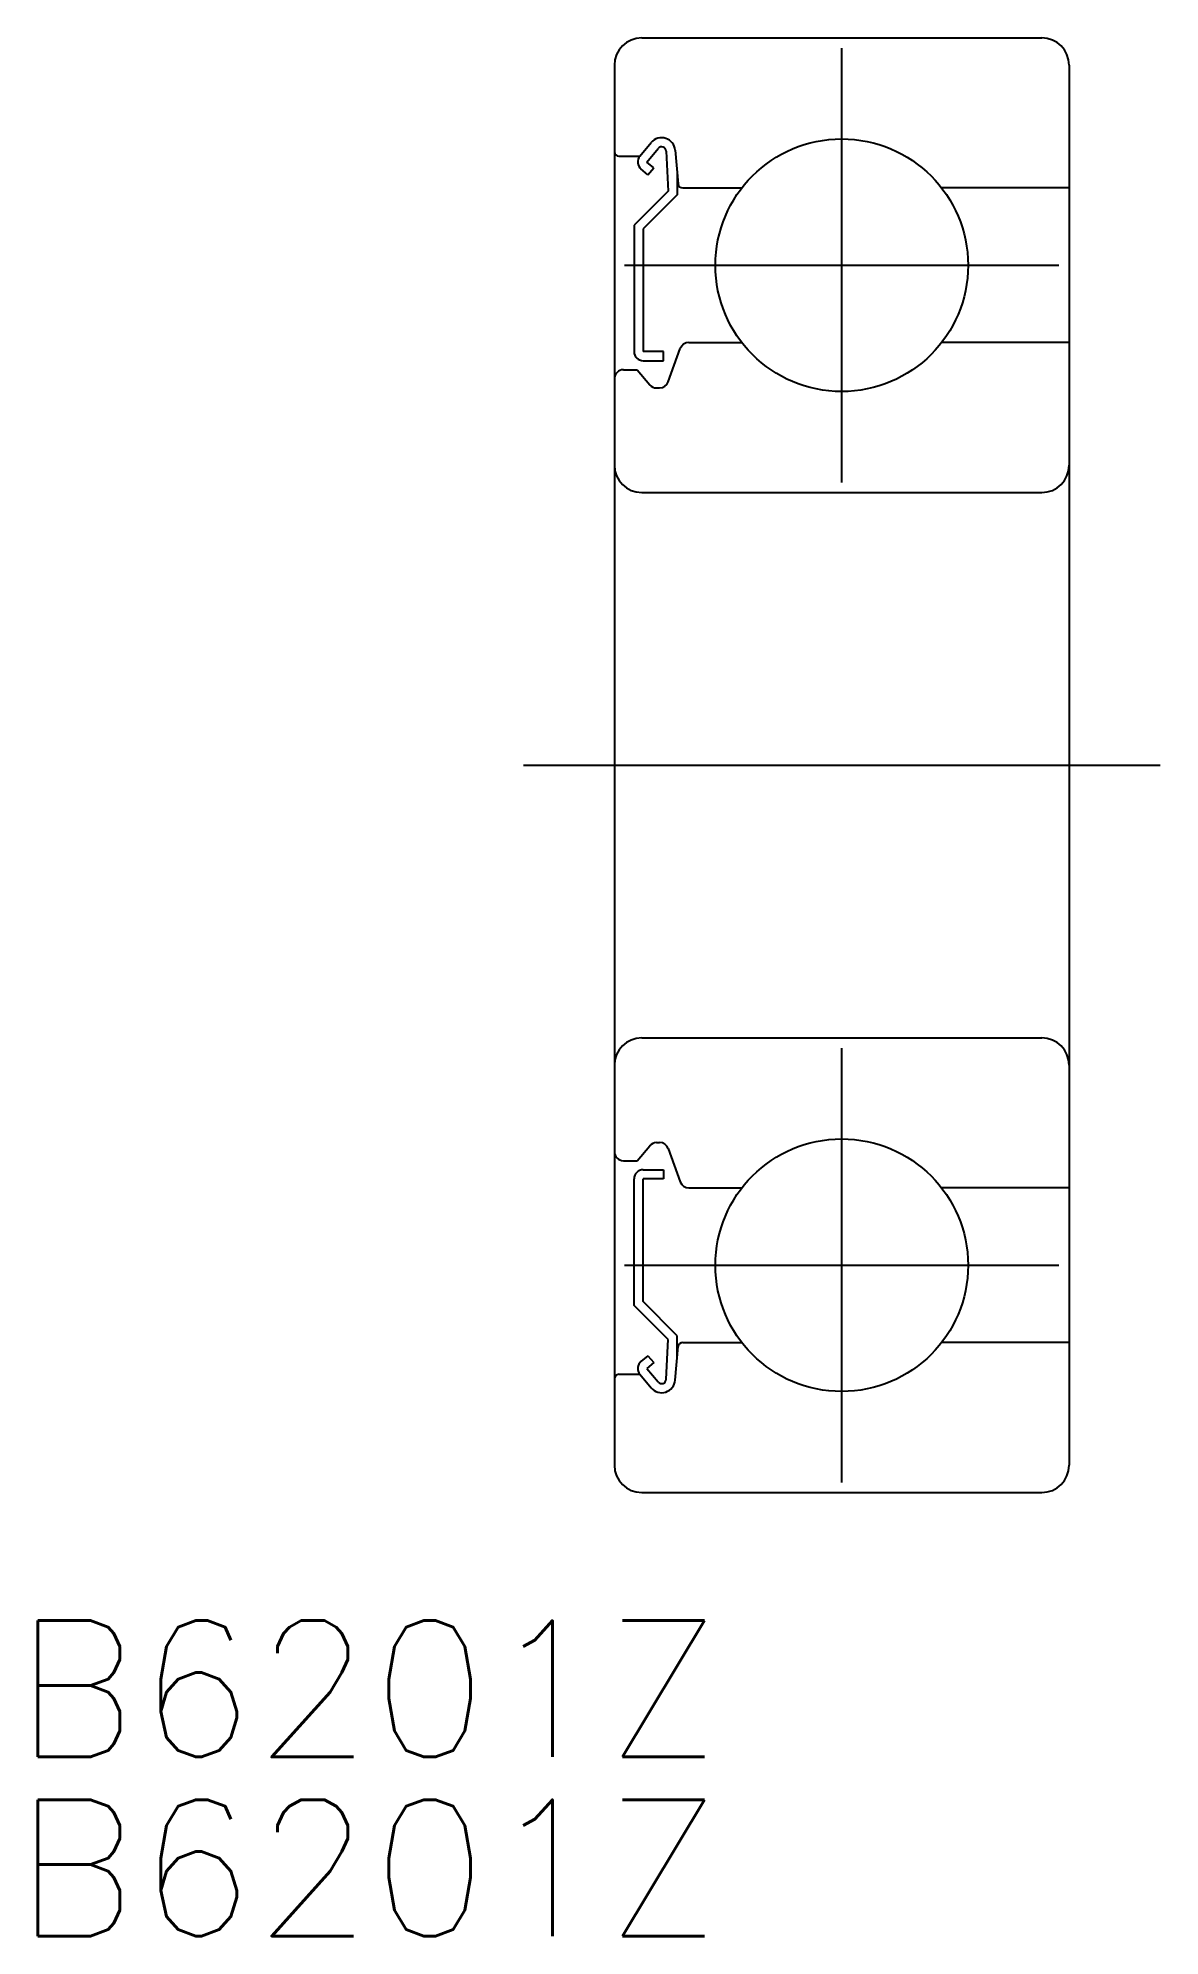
# Model space of a CAD drawing. Extents: x -17.7 to 7, y -25.8 to 16.
import ezdxf

# ---------------------------------------------------------------- set-up
doc = ezdxf.new("R2010")
doc.units = 0
doc.linetypes.add('CENTER', pattern=[50.8, 31.75, -6.35, 6.35, -6.35])
doc.layers.get('0').update_dxf_attribs({"linetype": 'CONTINUOUS'})
doc.layers.add('CENTER', color=1, linetype='CENTER')
doc.styles.get("Standard").update_dxf_attribs({"font": 'txt.shx', "height": 3, "bigfont": 'bigfont.shx'})

# ---------------------------------------------------------------- blocks, each defined once
blk = doc.blocks.new('*U2')
at = {"color": 7, "linetype": 'CONTINUOUS'}
blk.add_text('B6201Z', height=3, dxfattribs=at).set_placement((-18.191, -21.818))
blk = doc.blocks.new('*U3')
at = {"color": 7, "linetype": 'CONTINUOUS'}
blk.add_text('B6201Z', height=3, dxfattribs=at).set_placement((-18.191, -25.758))

msp = doc.modelspace()

# ---------------------------------------------------------------- linework, layer by layer
at = {"color": 7, "linetype": 'CONTINUOUS'}
for p, q in [((-4.4, 16), (4.4, 16)), ((-5, 15.4), (-5, -15.4)), ((5, 15.4), (5, -15.4)), ((-4.9, 13.4), (-4.44, 13.4)), ((-4.44, 13.4), (-4.19, 13.697)), ((-4.287, 13.271), (-4.037, 13.569)), ((-3.86, 13.51), (-3.817, 12.633)), ((-3.662, 13.531), (-3.597, 12.791)), ((-4.262, 12.99), (-4.415, 13.118)), ((-4.134, 13.143), (-4.287, 13.271)), ((-4.262, 12.99), (-4.134, 13.143)), ((-3.617, 13.02), (-3.617, 12.55)), ((-3.817, 12.633), (-4.567, 11.883)), ((-3.617, 12.55), (-4.367, 11.8)), ((-3.497, 12.7), (-2.197, 12.7)), ((5, 12.7), (2.197, 12.7)), ((-4.567, 11.883), (-4.567, 9.1)), ((-4.367, 11.8), (-4.367, 9.1)), ((-3.362, 9.3), (-2.197, 9.3)), ((5, 9.3), (2.197, 9.3)), ((-3.917, 9.1), (-4.367, 9.1)), ((-4.367, 8.9), (-3.917, 8.9)), ((-3.917, 8.9), (-3.917, 9.1)), ((-3.818, 8.432), (-3.55, 9.168)), ((-4.8, 8.7), (-4.5, 8.7)), ((-4.5, 8.7), (-4.224, 8.371)), ((-4.071, 8.3), (-4.006, 8.3)), ((-4.4, 6), (4.4, 6)), ((-4.4, -6), (4.4, -6)), ((-4.071, -8.3), (-4.006, -8.3)), ((-4.8, -8.7), (-4.5, -8.7)), ((-4.5, -8.7), (-4.224, -8.371)), ((-3.818, -8.432), (-3.55, -9.168)), ((-4.567, -11.883), (-4.567, -9.1)), ((-4.367, -8.9), (-3.917, -8.9)), ((-4.367, -11.8), (-4.367, -9.1)), ((-3.917, -9.1), (-4.367, -9.1)), ((-3.917, -8.9), (-3.917, -9.1)), ((-3.362, -9.3), (-2.197, -9.3)), ((5, -9.3), (2.197, -9.3)), ((-3.817, -12.633), (-4.567, -11.883)), ((-3.617, -12.55), (-4.367, -11.8)), ((-3.86, -13.51), (-3.817, -12.633)), ((-3.662, -13.531), (-3.597, -12.791)), ((-3.617, -13.02), (-3.617, -12.55)), ((-3.497, -12.7), (-2.197, -12.7)), ((5, -12.7), (2.197, -12.7)), ((-4.262, -12.99), (-4.415, -13.118)), ((-4.134, -13.143), (-4.287, -13.271)), ((-4.287, -13.271), (-4.037, -13.569)), ((-4.262, -12.99), (-4.134, -13.143)), ((-4.9, -13.4), (-4.44, -13.4)), ((-4.44, -13.4), (-4.19, -13.697)), ((-4.4, -16), (4.4, -16)), ((-2, -16), (-2, -16)), ((0, -16), (0, -16))]:
    msp.add_line(p, q, dxfattribs=at)
for centre in [(0, 11), (0, 11), (0, -11), (0, -11)]:
    msp.add_circle(centre, 2.778, dxfattribs=at)
for centre, radius, start, end in [((-4.4, 15.4), 0.6, 90, 180), ((4.4, 15.4), 0.6, 0, 90), ((-3.961, 13.505), 0.3, 4.9968, 140.0012), ((-4.9, 13.5), 0.1, 180, 270), ((-4.287, 13.271), 0.2, 140.0012, 230.087), ((-3.96, 13.505), 0.1, 2.8198, 140.0002), ((-3.497, 12.8), 0.1, 184.9968, 270), ((-3.362, 9.1), 0.2, 90, 159.9916), ((-4.367, 9.1), 0.2, 180, 270), ((-4.8, 8.5), 0.2, 90, 180), ((-4.071, 8.5), 0.2, 219.9952, 270), ((-4.006, 8.5), 0.2, 270, 339.9916), ((-4.4, 6.6), 0.6, 180, 270), ((4.4, 6.6), 0.6, 270, 0), ((-4.4, -6.6), 0.6, 90, 180), ((4.4, -6.6), 0.6, 0, 90), ((-4.071, -8.5), 0.2, 90, 140.0048), ((-4.006, -8.5), 0.2, 20.0084, 90), ((-4.8, -8.5), 0.2, 180, 270), ((-4.367, -9.1), 0.2, 90, 180), ((-3.362, -9.1), 0.2, 200.0084, 270), ((-3.497, -12.8), 0.1, 90, 175.0032), ((-4.287, -13.271), 0.2, 129.913, 219.9988), ((-4.9, -13.5), 0.1, 90, 180), ((-3.961, -13.505), 0.3, 219.9988, 355.0032), ((-3.96, -13.505), 0.1, 219.9998, 357.1802), ((-4.4, -15.4), 0.6, 180, 270), ((4.4, -15.4), 0.6, 270, 0)]:
    msp.add_arc(centre, radius, start, end, dxfattribs=at)
at = {"layer": 'CENTER', "color": 1, "linetype": 'CENTER'}
for p, q in [((0, 6.222), (0, 15.778)), ((-4.778, 11), (4.778, 11)), ((-7, 0), (7, 0)), ((0, -15.778), (0, -6.222)), ((-4.778, -11), (4.778, -11))]:
    msp.add_line(p, q, dxfattribs=at)

# ---------------------------------------------------------------- block references
at = {"color": 7, "linetype": 'CONTINUOUS'}
for name in ['*U2', '*U3']:
    msp.add_blockref(name, (0, 0), dxfattribs=at)

doc.saveas('drawing.dxf')
